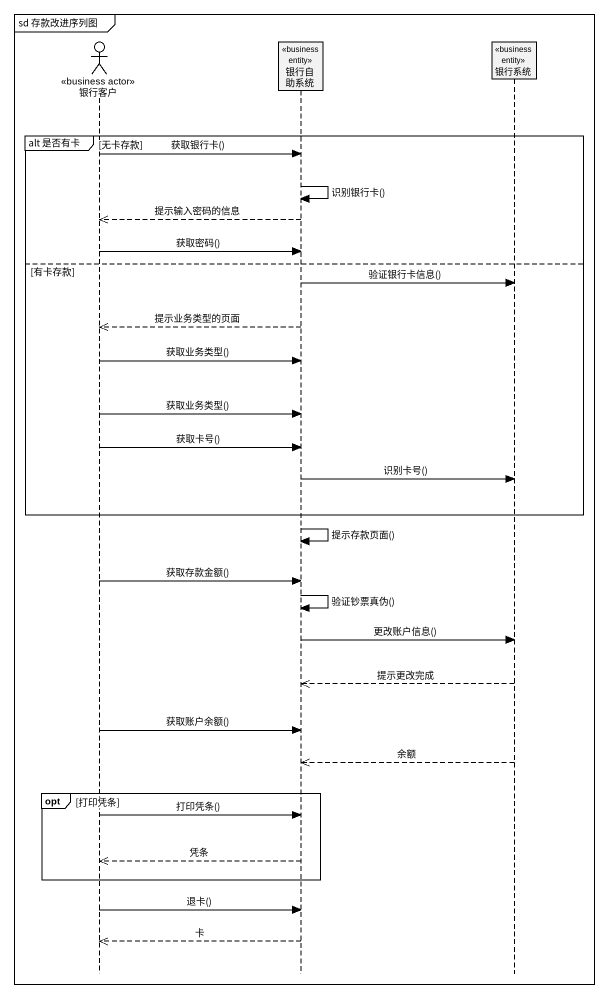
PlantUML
@startuml
mainframe sd 存款改进序列图
hide footbox
actor 银行客户 <<business actor>>
participant 银行自助系统 <<business entity>>
participant 银行系统 <<business entity>>

group alt 是否有卡 [无卡存款]
  银行客户 -> 银行自助系统 : 获取银行卡()
  银行自助系统 -> 银行自助系统 : 识别银行卡()
  银行自助系统 -->> 银行客户 : 提示输入密码的信息
  银行客户 -> 银行自助系统 : 获取密码()
else 有卡存款
  银行自助系统 -> 银行系统 : 验证银行卡信息()
  银行自助系统 -->> 银行客户 : 提示业务类型的页面
  银行客户 -> 银行自助系统 : 获取业务类型()
  银行客户 -> 银行自助系统 : 获取业务类型()
  银行客户 -> 银行自助系统 : 获取卡号()
  银行自助系统 -> 银行系统 : 识别卡号()
end
银行自助系统 -> 银行自助系统 : 提示存款页面()
银行客户 -> 银行自助系统 : 获取存款金额()
银行自助系统 -> 银行自助系统 : 验证钞票真伪()
银行自助系统 -> 银行系统 : 更改账户信息()
银行系统 -->> 银行自助系统 : 提示更改完成
银行客户 -> 银行自助系统 : 获取账户余额()
银行系统 -->> 银行自助系统 : 余额
opt 打印凭条
  银行客户 -> 银行自助系统 : 打印凭条()
  银行自助系统 -->> 银行客户 : 凭条
end
银行客户 -> 银行自助系统 : 退卡()
银行自助系统 -->> 银行客户 : 卡
@enduml
